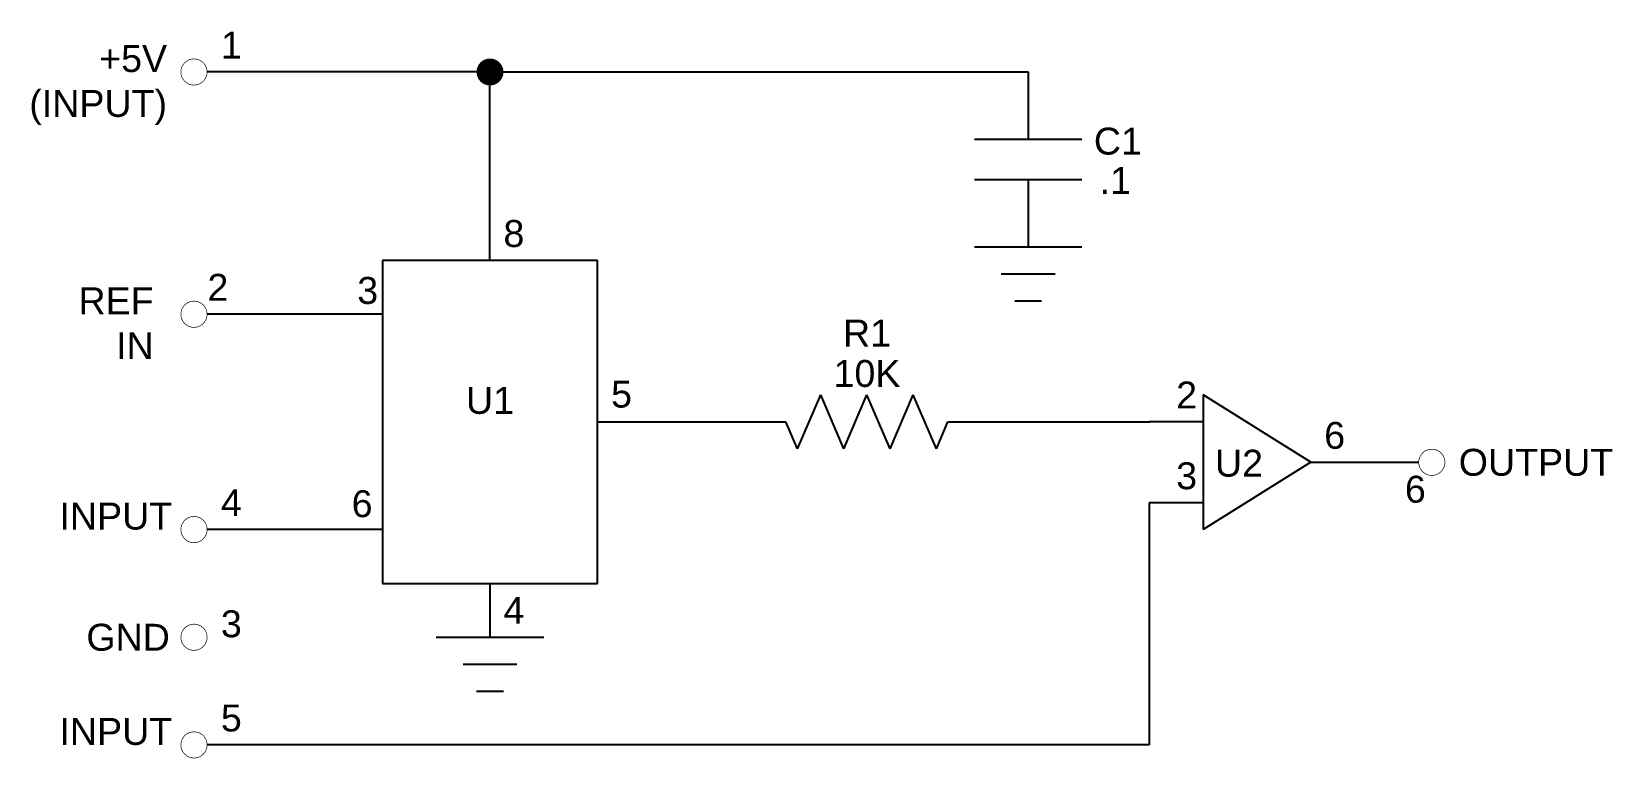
# Model space of a CAD drawing. Header units: inches. Extents: x 0.75 to 6.62, y 0.85 to 3.55.
import ezdxf
from ezdxf.enums import TextEntityAlignment as Align

# ---------------------------------------------------------------- set-up
doc = ezdxf.new("R2010")
doc.units = ezdxf.units.IN
doc.header["$MEASUREMENT"] = 0
for name, color, linetype in [('TEXT', 7, 'Continuous'), ('THICK', 1, 'Continuous'), ('THIN', 4, 'Continuous')]:
    doc.layers.add(name, color=color, linetype=linetype)
doc.styles.get("Standard").update_dxf_attribs({"font": 'arial.ttf'})

# ---------------------------------------------------------------- blocks, each defined once
blk = doc.blocks.new('74C932')
at = {"layer": 'THICK'}
for p, q in [((0.4, 0), (-0.4, 0)), ((-0.4, 0), (-0.4, -1.2)), ((0.4, -1.2), (0.4, 0)), ((-0.4, -1.2), (0.4, -1.2))]:
    blk.add_line(p, q, dxfattribs=at)
at = {"layer": 'THIN'}
for p, q in [((0, 0), (0, 0.2)), ((-0.4, -0.2), (-0.6, -0.2)), ((0.4, -0.6), (0.6, -0.6)), ((-0.4, -1), (-0.6, -1)), ((0, -1.2), (0, -1.4)), ((-0.2, -1.4), (0.2, -1.4)), ((-0.1, -1.5), (0.1, -1.5)), ((-0.05, -1.6), (0.05, -1.6))]:
    blk.add_line(p, q, dxfattribs=at)
at = {"layer": 'TEXT'}
for s, p in [('8', (0.05, 0.05)), ('3', (-0.4933, -0.1616)), ('5', (0.45, -0.5467)), ('6', (-0.5141, -0.9538)), ('4', (0.05, -1.35))]:
    blk.add_text(s, height=0.1, dxfattribs=at).set_placement(p)
for tag, flags, p in [('REF-DES', 4, (0, -0.6)), ('P/N', 6, (0, -0.7714))]:
    blk.add_attdef(tag, text='', height=0.1, dxfattribs=dict(at, flags=flags)).set_placement(p, align=Align.BOTTOM_CENTER)
blk = doc.blocks.new('C1-V')
at = {"layer": 'THICK'}
for p, q in [((-0.2, 0), (0.2, 0)), ((-0.2, -0.15), (0.2, -0.15))]:
    blk.add_line(p, q, dxfattribs=at)
at = {"layer": 'TEXT', "flags": 4}
for tag, p in [('RES-DES', (0.3333, -0.0867)), ('VALUE', (0.3238, -0.2332))]:
    blk.add_attdef(tag, text='', height=0.1, dxfattribs=at).set_placement(p, align=Align.BOTTOM_CENTER)
blk = doc.blocks.new('GND')
at = {"layer": 'THICK'}
for p, q in [((-0.2, -0.15), (0.2, -0.15)), ((-0.1, -0.25), (0.1, -0.25)), ((-0.05, -0.35), (0.05, -0.35))]:
    blk.add_line(p, q, dxfattribs=at)
blk = doc.blocks.new('HR1')
at = {"layer": 'THICK'}
for p, q in [((0.043, -0.1), (0.129, 0.1)), ((0.215, -0.1), (0.129, 0.1)), ((0.215, -0.1), (0.301, 0.1)), ((0.387, -0.1), (0.301, 0.1)), ((0.387, -0.1), (0.473, 0.1)), ((0.559, -0.1), (0.473, 0.1)), ((0.043, -0.1), (0, 0)), ((0.559, -0.1), (0.602, 0))]:
    blk.add_line(p, q, dxfattribs=at)
at = {"layer": 'TEXT', "flags": 4}
for tag, p in [('REF-DES', (0.301, 0.25)), ('VALUE', (0.301, 0.1))]:
    blk.add_attdef(tag, text='', height=0.1, dxfattribs=at).set_placement(p, align=Align.BOTTOM_CENTER)
blk = doc.blocks.new('LF356')
at = {"layer": 'THICK'}
for p, q in [((-0.4, 0.25), (-0.4, -0.25)), ((0, 0), (-0.4, 0.25)), ((0, 0), (-0.4, -0.25))]:
    blk.add_line(p, q, dxfattribs=at)
at = {"layer": 'THIN'}
for p, q in [((-0.4, 0.15), (-0.6, 0.15)), ((0, 0), (0.2, 0)), ((-0.4, -0.15), (-0.6, -0.15))]:
    blk.add_line(p, q, dxfattribs=at)
at = {"layer": 'TEXT', "char_height": 0.1, "attachment_point": 1}
for s, width, insert in [('2', 0.45, (-0.5, 0.3)), ('6', 0.15, (0.05, 0.15)), ('3', 0.2, (-0.5, 0))]:
    blk.add_mtext_dynamic_manual_height_columns(s, width=width, gutter_width=0.5, heights=[0], dxfattribs=dict(at, insert=insert))
at = {"layer": 'TEXT'}
for tag, flags, p in [('VALUE', 6, (-0.0762, 0.2167)), ('RES-DES', 4, (-0.2667, -0.0833))]:
    blk.add_attdef(tag, text='', height=0.1, dxfattribs=dict(at, flags=flags)).set_placement(p, align=Align.BOTTOM_CENTER)

msp = doc.modelspace()

# ---------------------------------------------------------------- linework, layer by layer
at = {"layer": 'TEXT'}
for points, const_width in [([(1.3013, 3.4, 1), (1.3987, 3.4, 1)], 0.0025), ([(2.425, 3.4, 1), (2.475, 3.4, 1)], 0.05)]:
    msp.add_lwpolyline(points, format="xyb", close=True, dxfattribs=dict(at, const_width=const_width))
at = {"layer": 'THIN'}
for p, q in [((2.45, 3.4), (1.3987, 3.4)), ((2.45, 2.9), (2.45, 3.4)), ((2.45, 3.4), (4.45, 3.4)), ((4.45, 3.4), (4.45, 3.15)), ((4.45, 3), (4.45, 2.75)), ((1.85, 2.5), (1.3987, 2.5)), ((3.05, 2.1), (3.55, 2.1)), ((4.152, 2.1), (4.902, 2.1)), ((5.7, 1.95), (5.9012, 1.95)), ((4.9, 1.8), (4.9, 0.9)), ((1.85, 1.7), (1.3987, 1.7)), ((4.9, 0.9), (1.3987, 0.9))]:
    msp.add_line(p, q, dxfattribs=at)
at = {"layer": 'THIN', "const_width": 0.0025}
for points in [[(1.3013, 2.5, 1), (1.3987, 2.5, 1)], [(5.9012, 1.95, 1), (5.9987, 1.95, 1)], [(1.3013, 1.7, 1), (1.3987, 1.7, 1)], [(1.3013, 1.3, 1), (1.3987, 1.3, 1)], [(1.3013, 0.9, 1), (1.3987, 0.9, 1)]]:
    msp.add_lwpolyline(points, format="xyb", close=True, dxfattribs=at)

# ---------------------------------------------------------------- block references
ref = msp.add_blockref('74C932', (2.45, 2.7))
ref.add_attrib('REF-DES', 'U1', dxfattribs={"layer": 'TEXT', "height": 0.1}).set_placement((2.45, 2.1), align=Align.BOTTOM_CENTER)
at = {"layer": 'THIN'}
ref = msp.add_blockref('C1-V', (4.45, 3.15), dxfattribs=at)
ref.add_attrib('VALUE', '.1', dxfattribs={"layer": 'TEXT', "height": 0.1}).set_placement((4.7738, 2.9168), align=Align.BOTTOM_CENTER)
ref.add_attrib('RES-DES', 'C1', dxfattribs={"layer": 'TEXT', "height": 0.1}).set_placement((4.7833, 3.0633), align=Align.BOTTOM_CENTER)
msp.add_blockref('GND', (4.45, 2.9), dxfattribs=at)
ref = msp.add_blockref('HR1', (3.55, 2.1), dxfattribs=at)
ref.add_attrib('VALUE', '10K', dxfattribs={"layer": 'TEXT', "height": 0.1}).set_placement((3.851, 2.2), align=Align.BOTTOM_CENTER)
ref.add_attrib('REF-DES', 'R1', dxfattribs={"layer": 'TEXT', "height": 0.1}).set_placement((3.851, 2.35), align=Align.BOTTOM_CENTER)
ref = msp.add_blockref('LF356', (5.5, 1.95), dxfattribs=at)
ref.add_attrib('RES-DES', 'U2', dxfattribs={"layer": 'TEXT', "height": 0.1}).set_placement((5.2333, 1.8667), align=Align.BOTTOM_CENTER)

# ---------------------------------------------------------------- texts
at = {"layer": 'TEXT', "char_height": 0.1, "attachment_point": 1}
for s, width, insert in [('1', 0.55, (1.45, 3.55)), ('\\pxqr;+5V\\P(INPUT)', 0.25, (1, 3.5)), ('2', 0.3, (1.4, 2.65)), ('\\pxqr;REF\\PIN', 0.4, (0.8, 2.6)), ('OUTPUT', 0.25, (6.05, 2)), ('6', 0.4, (5.85, 1.9)), ('4', 0.4, (1.45, 1.85)), ('INPUT', 0.35, (0.85, 1.8)), ('GND', 0.25, (0.95, 1.35)), ('3', 0.1, (1.45, 1.4)), ('INPUT', 0.3, (0.85, 1)), ('5', 0.15, (1.45, 1.05))]:
    msp.add_mtext_dynamic_manual_height_columns(s, width=width, gutter_width=1, heights=[0], dxfattribs=dict(at, insert=insert))

doc.saveas('drawing.dxf')
